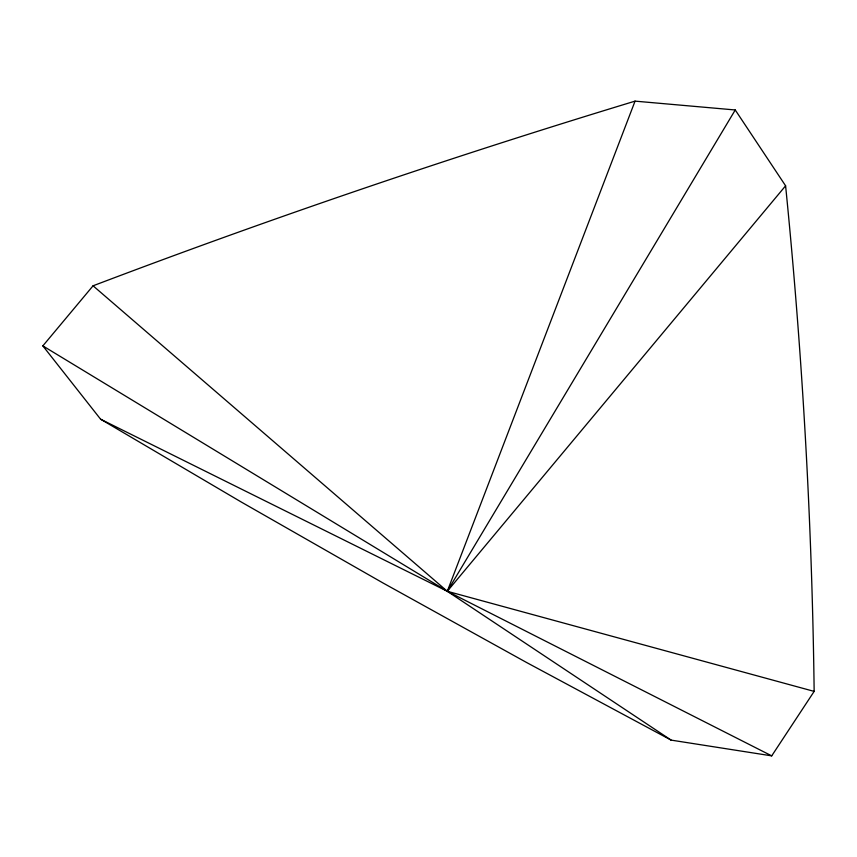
<?xml version="1.0" encoding="UTF-8"?>
<svg xmlns="http://www.w3.org/2000/svg" width="857" height="857" viewBox="0 0 857 857"><rect width="100%" height="100%" fill="white"/><g stroke="black" fill="none" stroke-linecap="round" stroke-linejoin="round"><path stroke-width="1.29" d="M671.138 740.116L447.29 591.287L635.058 101.137L735.242 109.975L785.601 185.808C802.431 353.823 812.082 522.556 814.15 691.395L771.718 755.863L671.138 740.116L526.605 662.515L383.283 583.135L241.267 502.02L100.601 419.202L42.85 345.885L93.07 285.799C271.53 218.021 452.378 156.542 635.058 101.137M100.601 419.202L447.29 591.287L735.242 109.975M42.85 345.885L447.29 591.287L785.601 185.808M93.07 285.799L447.29 591.287L814.15 691.395M447.29 591.287L771.718 755.863"/></g></svg>
